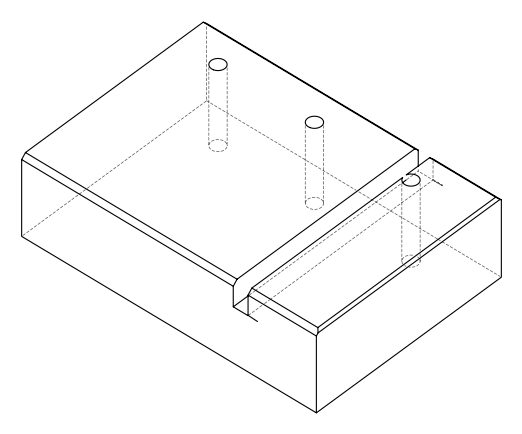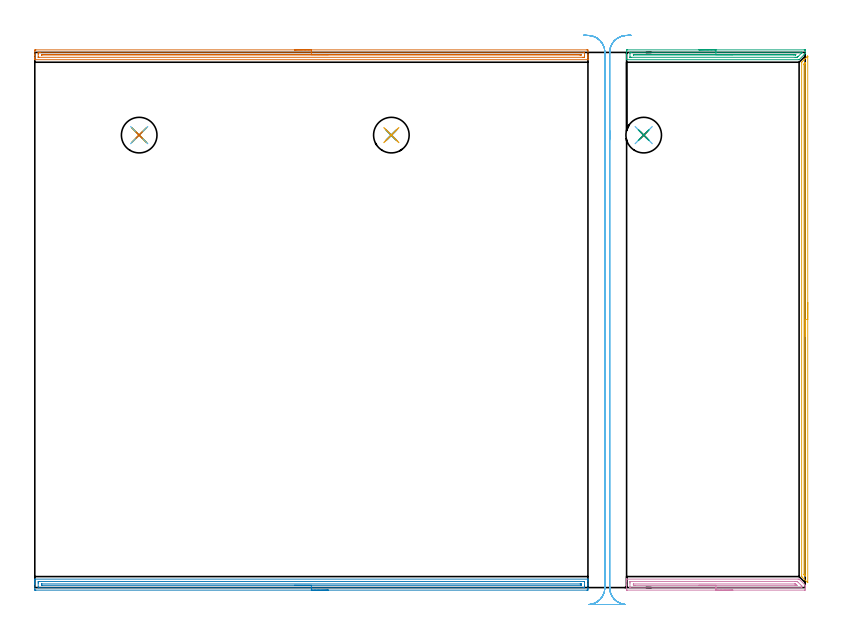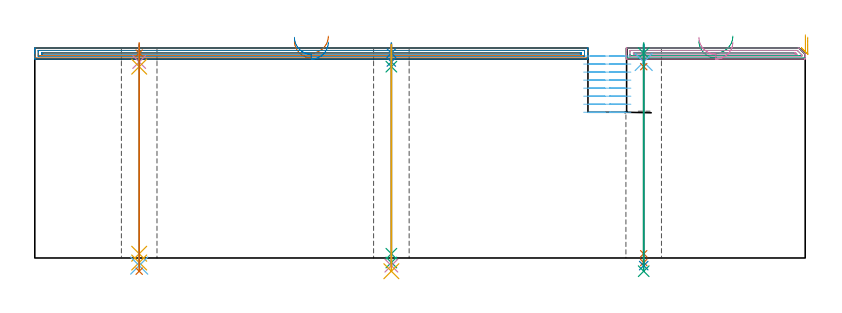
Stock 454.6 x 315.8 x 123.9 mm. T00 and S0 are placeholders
(PLAN: 21 operations, 14 tool changes, 43.1 min)
(1 AREA_MILL | FG_CHAMFER_SURFACE | UGT0205_001 | 7.98 min | 5558 mm3)
(2 AREA_MILL_1 | FG_CHAMFER_SURFACE_1 | UGT0205_001 | 8 min | 6987 mm3)
(3 AREA_MILL_2 | FG_CHAMFER_SURFACE_2 | UGT0205_001 | 2.65 min | 1837 mm3)
(4 AREA_MILL_3 | FG_CHAMFER_SURFACE_3 | UGT0205_001 | 2.67 min | 2316 mm3)
(5 AREA_MILL_4 | FG_CHAMFER_SURFACE_4 | UGT0205_001 | 5.07 min | 1979 mm3)
(6 MILL_RECTANGULAR_SLOT | SLOT_RECTANGULAR | UGT0201_094 | Follow Part, ap 5, ae 75% | 11.62 min | 272720 mm3)
(7 SPOT_DRILL | STEP1HOLE | NXT0321_9005460120000 | 0.05 min | 133 mm3)
(8 SPOT_DRILL_1 | STEP1HOLE_1 | NXT0321_9005460120000 | 0.05 min | 182 mm3)
(9 SPOT_DRILL_2 | STEP1HOLE_2 | NXT0321_9005460120000 | 0.05 min | 177 mm3)
(10 DRILL_BLIND_HOLE_INTO_CENTER | STEP1HOLE | NXT0301_026 | 0.04 min | 128 mm3)
(11 GUN_DRILL_THROUGH_HOLE | STEP1HOLE | UGT0307_001 | 0.56 min | 2241 mm3)
(12 SPADE_DRILL_TO_ENLARGE_THROUGH_HOLE | STEP1HOLE | UGT0306_004 | 0.52 min | 15125 mm3)
(13 DRILL_TO_ENLARGE_THROUGH_HOLE | STEP1HOLE | UGT0301_051 | 0.54 min | 25174 mm3)
(14 DRILL_BLIND_HOLE_INTO_CENTER_1 | STEP1HOLE_1 | NXT0301_026 | 0.04 min | 174 mm3)
(15 GUN_DRILL_THROUGH_HOLE_1 | STEP1HOLE_1 | UGT0307_001 | 0.56 min | 2210 mm3)
(16 SPADE_DRILL_TO_ENLARGE_THROUGH_HOLE_1 | STEP1HOLE_1 | UGT0306_004 | 0.52 min | 15111 mm3)
(17 DRILL_TO_ENLARGE_THROUGH_HOLE_1 | STEP1HOLE_1 | UGT0301_051 | 0.54 min | 25218 mm3)
(18 DRILL_BLIND_HOLE_INTO_CENTER_2 | STEP1HOLE_2 | NXT0301_026 | 0.04 min | 77 mm3)
(19 GUN_DRILL_THROUGH_HOLE_2 | STEP1HOLE_2 | UGT0307_001 | 0.56 min | 2250 mm3)
(20 SPADE_DRILL_TO_ENLARGE_THROUGH_HOLE_2 | STEP1HOLE_2 | UGT0306_004 | 0.52 min | 15124 mm3)
(21 DRILL_TO_ENLARGE_THROUGH_HOLE_2 | STEP1HOLE_2 | UGT0301_051 | 0.54 min | 25080 mm3)
(TOOL UGT0205_001 | Chamfer Mill 20 x 3 x 45 deg. | D20 FL50 Z2)
(TOOL UGT0201_094 | End mill 20 mm | D20 FL38 Z4)
(TOOL NXT0321_9005460120000 | NC Spot Drill, 142deg, 12mm, Carbide, Uncoated | D12 PA142 FL30 Z2)
(TOOL NXT0301_026 | Carbide Drill 5.5mm [860.1-0550-017A1-MM 2214] | D5.5 PA140 FL28 Z2)
(TOOL UGT0307_001 | Gun Drill 5 mm | D5 PA130 FL24 Z1)
(TOOL UGT0306_004 | Spade Drill 13.5mm | D13.5 PA132 FL10 Z2)
(TOOL UGT0301_051 | Twist Drill 21 mm | D21 PA118 FL145 Z2)
(OP 1 AREA_MILL)
G17 G21 G94 G90
T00 M6
G54
G17 G0 G90 X153.2 Y317.3 S1061 M3
G43 Z133.9 H0
Z128.1
G94 G1 X153.238 Z127.228 F250.
X153.352 Z126.364
X153.541 Z125.512
X153.803 Z124.68
X154.137 Z123.874
X154.54 Z123.1
X155.009 Z122.364
X155.54 Z121.672
X156.129 Z121.029
X156.772 Z120.44
X157.464 Z119.908
X158.2 Z119.44
X158.974 Z119.037
X159.78 Z118.703
X160.612 Z118.441
X161.464 Z118.252
X162.329 Z118.138
X163.2 Z118.1
X325.783
X326.079 Y317.298
X326.39 Y317.294 Z118.103
X326.4 Y317.01 Z118.386
Y314.4 Z120.994
Y313.863 Z121.534
Y313.53 Z121.866
Y312.993 Z122.403
Y312.66 Z122.734
Y311.995 Z123.404
Y311.722 Z123.678
X326.398 Y311.609 Z123.782
X326.39 Y311.503 Z123.888
X326.229 Y311.5 Z123.9
X0.171
X0.01 Y311.503 Z123.888
X0.003 Y311.559 Z123.832
X0.001 Y311.611 Z123.781
X0. Y311.722 Z123.677
Y311.995 Z123.405
Y312.66 Z122.734
Y313.863 Z121.534
Y314.4 Z120.994
Y316.741 Z118.655
X0.003 Y317.01 Z118.386
X0.01 Y317.294 Z118.103
X0.321 Y317.298 Z118.1
X0.618 Y317.3
X163.2
Y315.886 Z119.514
X323.996 Y315.885 Z119.515
X324.259 Y315.884 Z119.516
X324.352 Y315.88 Z119.52
X324.39 Y315.878 Z119.522
X324.392 Y315.857 Z119.543
X324.398 Y315.748 Z119.652
X324.4 Y314.007 Z121.393
X324.399 Y313.53 Z121.87
X324.397 Y313.14 Z122.26
X324.39 Y313.006 Z122.394
X324.382 Y312.921 Z122.479
X324.312 Y312.919 Z122.481
X323.996 Y312.916 Z122.484
X323.735 Y312.915 Z122.485
X323.103 Y312.914 Z122.486
X2.404 Y312.915 Z122.485
X2.141 Y312.916 Z122.484
X2.048 Y312.92 Z122.48
X2.01 Y312.922 Z122.478
X2.008 Y312.943 Z122.457
X2.002 Y313.052 Z122.348
X2. Y314.793 Z120.607
X2.001 Y315.27 Z120.13
X2.003 Y315.66 Z119.74
X2.01 Y315.794 Z119.606
X2.018 Y315.879 Z119.521
X2.088 Y315.881 Z119.519
X2.404 Y315.884 Z119.516
X2.666 Y315.885 Z119.515
X3.297 Y315.886 Z119.514
X163.2
Y314.472 Z120.928
X322.136 Y314.471 Z120.929
X322.209 Y314.469 Z120.931
X322.282 Y314.465 Z120.935
X322.39 Y314.456 Z120.944
X322.394 Y314.4 Z121.
X322.393 Y314.354 Z121.046
X322.391 Y314.337 Z121.063
X322.355 Y314.334 Z121.066
X322.282 Y314.33 Z121.07
X322.209 Y314.329 Z121.071
X321.39 Y314.328 Z121.072
X4.264 Y314.329 Z121.071
X4.191 Y314.33 Z121.07
X4.118 Y314.335 Z121.065
X4.01 Y314.344 Z121.056
X4.006 Y314.4 Z121.
X4.007 Y314.446 Z120.954
X4.01 Y314.463 Z120.937
X4.045 Y314.466 Z120.934
X4.118 Y314.47 Z120.93
X4.191 Y314.471 Z120.929
X5.011 Y314.472 Z120.928
X163.2
X164.072 Z120.966
X164.937 Z121.08
X165.788 Z121.269
X166.62 Z121.532
X167.426 Z121.865
X168.2 Z122.268
X168.936 Z122.737
X169.628 Z123.268
X170.271 Z123.857
X170.861 Z124.501
X171.392 Z125.193
X171.86 Z125.928
X172.263 Z126.702
X172.597 Z127.508
X172.859 Z128.34
X173.048 Z129.192
X173.162 Z130.057
X173.2 Z130.928
G0 Z133.9
M5
M2
(OP 2 AREA_MILL_1)
G17 G21 G94 G90
T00 M6
G54
G17 G0 G90 X173.2 Y-1.5 S1061 M3
G43 Z133.9 H0
Z127.4
G94 G1 X173.162 Z126.528 F250.
X173.048 Z125.664
X172.859 Z124.812
X172.597 Z123.98
X172.263 Z123.174
X171.86 Z122.4
X171.391 Z121.664
X170.86 Z120.972
X170.271 Z120.329
X169.628 Z119.74
X168.936 Z119.209
X168.2 Z118.74
X167.426 Z118.337
X166.62 Z118.003
X165.788 Z117.741
X164.936 Z117.552
X164.072 Z117.438
X163.2 Z117.4
X0.617
X0.044 Y-1.494 Z117.404
X0.007 Y-1.491 Z117.406
X0. Y-0.922 Z117.975
Y1.75 Z120.644
Y2.3 Z121.197
Y2.641 Z121.537
Y3.191 Z122.087
Y3.531 Z122.426
Y4.212 Z123.111
Y4.558 Z123.457
X0.007 Y4.951 Z123.843
X0.01 Y4.997 Z123.888
X0.171 Y5. Z123.9
X326.229
X326.39 Y4.997 Z123.888
X326.393 Y4.951 Z123.843
X326.4 Y4.558 Z123.457
Y4.212 Z123.112
Y3.531 Z122.426
Y2.3 Z121.197
Y1.753 Z120.647
Y1.134 Z120.03
Y-0.647 Z118.25
X326.398 Y-0.922 Z117.975
X326.392 Y-1.491 Z117.406
X326.356 Y-1.494 Z117.403
X325.782 Y-1.5 Z117.4
X163.2
Y-0.086 Z118.814
X2.349 Y-0.085 Z118.815
X2.239 Y-0.084 Z118.816
X2.028 Y-0.079 Z118.821
X2.01 Y-0.031 Z118.869
X2.002 Y0.37 Z119.27
X2. Y2.641 Z121.541
X2.001 Y3.043 Z121.943
X2.007 Y3.531 Z122.431
X2.01 Y3.575 Z122.475
X2.185 Y3.582 Z122.482
X2.294 Y3.585 Z122.485
X2.349 Y3.586 Z122.486
X324.051 Y3.585 Z122.485
X324.16 Y3.584 Z122.484
X324.372 Y3.579 Z122.479
X324.39 Y3.531 Z122.431
X324.398 Y3.13 Z122.03
X324.4 Y0.859 Z119.759
X324.399 Y0.457 Z119.357
X324.393 Y-0.031 Z118.869
X324.39 Y-0.075 Z118.825
X324.215 Y-0.082 Z118.818
X324.106 Y-0.085 Z118.815
X324.051 Y-0.086 Z118.814
X163.2
Y1.328 Z120.228
X4.613 Y1.329 Z120.229
X4.191 Y1.333 Z120.233
X4.051 Y1.335 Z120.235
X4.01 Y1.338 Z120.238
X4.006 Y1.433 Z120.333
X4.002 Y1.56 Z120.46
X4.001 Y1.75 Z120.65
X4.002 Y1.938 Z120.838
X4.01 Y2.129 Z121.029
X4.015 Y2.165 Z121.065
X4.033 Y2.167 Z121.067
X4.085 Y2.169 Z121.069
X4.191 Y2.171 Z121.071
X321.787
X322.209 Y2.167 Z121.067
X322.349 Y2.164 Z121.064
X322.39 Y2.162 Z121.062
X322.394 Y2.067 Z120.967
X322.397 Y1.94 Z120.84
X322.399 Y1.75 Z120.65
X322.398 Y1.562 Z120.462
X322.39 Y1.37 Z120.27
X322.385 Y1.335 Z120.235
X322.367 Y1.333 Z120.233
X322.315 Y1.331 Z120.231
X322.209 Y1.329 Z120.229
X163.2 Y1.328 Z120.228
X162.328 Z120.267
X161.463 Z120.38
X160.612 Z120.569
X159.78 Z120.832
X158.974 Z121.165
X158.2 Z121.568
X157.464 Z122.037
X156.772 Z122.568
X156.129 Z123.157
X155.54 Z123.801
X155.008 Z124.493
X154.54 Z125.228
X154.137 Z126.002
X153.803 Z126.808
X153.541 Z127.64
X153.352 Z128.492
X153.238 Z129.357
X153.2 Z130.228
G0 Z133.9
M5
M2
(OP 3 AREA_MILL_2)
G17 G21 G94 G90
T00 M6
G54
G17 G0 G90 X391.9 Y317.3 S1061 M3
G43 Z133.9 H0
Z128.1
G94 G1 X391.938 Z127.228 F250.
X392.052 Z126.364
X392.241 Z125.512
X392.503 Z124.68
X392.837 Z123.874
X393.24 Z123.1
X393.708 Z122.364
X394.24 Z121.672
X394.829 Z121.029
X395.472 Z120.44
X396.164 Z119.909
X396.9 Z119.44
X397.674 Z119.037
X398.48 Z118.703
X399.312 Z118.441
X400.164 Z118.252
X401.028 Z118.138
X401.9 Z118.1
X454.017
X454.314 Y317.298 Z118.102
X454.462 Y317.296 Z118.104
X454.597 Y317.291 Z118.105
X454.599 Y317.278 Z118.119
X454.6 Y315.254 Z120.146
X454.59 Y315.09 Z120.309
X453.901 Y314.4 Z120.997
X451.191 Y311.69 Z123.709
X451.037 Y311.539 Z123.857
X450.995 Y311.504 Z123.889
X450.899 Y311.5 Z123.9
X349.338
X349.21 Y311.502 Z123.888
X349.204 Y311.587 Z123.805
X349.2 Y311.68 Z123.719
Y312.329 Z123.07
Y312.991 Z122.408
Y313.53 Z121.866
Y313.799 Z121.597
Y314.4 Z120.997
Y314.669 Z120.728
Y315.27 Z120.124
Y316.709 Z118.686
X349.205 Y317.01 Z118.386
X349.21 Y317.293 Z118.103
X349.489 Y317.297 Z118.101
X349.783 Y317.3 Z118.1
X401.9
Y315.886 Z119.514
X451.604
X452.235 Y315.885 Z119.515
X452.499 Y315.882 Z119.518
X452.568 Y315.879 Z119.521
X452.591 Y315.874 Z119.526
X452.593 Y315.861 Z119.539
X452.597 Y315.786 Z119.614
X452.59 Y315.609 Z119.791
X452.582 Y315.543 Z119.857
X452.278 Y315.228 Z120.172
X450.453 Y313.403 Z121.997
X450.074 Y313.031 Z122.369
X449.997 Y312.959 Z122.441
X449.952 Y312.921 Z122.479
X449.877 Y312.92 Z122.48
X449.562 Y312.916 Z122.484
X449.301 Y312.915 Z122.485
X448.671 Y312.914 Z122.486
X352.196
X351.565 Y312.915 Z122.485
X351.301 Y312.918 Z122.482
X351.232 Y312.921 Z122.479
X351.209 Y312.926 Z122.474
X351.207 Y312.938 Z122.462
X351.202 Y313.015 Z122.385
X351.2 Y315.27 Z120.13
X351.201 Y315.626 Z119.774
X351.205 Y315.745 Z119.655
X351.21 Y315.84 Z119.56
X351.219 Y315.879 Z119.521
X351.251 Y315.88 Z119.52
X351.565 Y315.884 Z119.516
X351.826 Y315.885 Z119.515
X401.9 Y315.886 Z119.514
Y314.471 Z120.929
X448.745
X448.891 Y314.47 Z120.93
X448.988 Y314.467 Z120.933
X449.052 Y314.464 Z120.936
X449.046 Y314.456 Z120.944
X448.993 Y314.4 Z121.
X448.931 Y314.342 Z121.058
X448.817 Y314.334 Z121.066
X448.743 Y314.33 Z121.07
X448.671 Y314.329 Z121.071
X447.854 Y314.328 Z121.072
X353.347 Y314.329 Z121.071
X353.274 Y314.332 Z121.068
X353.227 Y314.335 Z121.065
X353.209 Y314.34 Z121.06
X353.207 Y314.353 Z121.047
Y314.4 Z121.
X353.21 Y314.465 Z120.935
X353.277 Y314.468 Z120.932
X353.347 Y314.47 Z120.93
X354.165 Y314.471 Z120.929
X401.9
X402.772 Z120.967
X403.637 Z121.08
X404.488 Z121.269
X405.32 Z121.532
X406.126 Z121.865
X406.9 Z122.268
X407.636 Z122.737
X408.328 Z123.268
X408.971 Z123.857
X409.56 Z124.501
X410.092 Z125.193
X410.56 Z125.929
X410.963 Z126.702
X411.297 Z127.508
X411.559 Z128.34
X411.748 Z129.192
X411.862 Z130.057
X411.9 Z130.929
G0 Z133.9
M5
M2
(OP 4 AREA_MILL_3)
G17 G21 G94 G90
T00 M6
G54
G17 G0 G90 X411.9 Y-1.5 S1061 M3
G43 Z133.9 H0
Z127.4
G94 G1 X411.862 Z126.528 F250.
X411.748 Z125.664
X411.559 Z124.812
X411.297 Z123.98
X410.963 Z123.174
X410.56 Z122.4
X410.091 Z121.664
X409.56 Z120.972
X408.971 Z120.329
X408.328 Z119.74
X407.636 Z119.208
X406.9 Z118.74
X406.126 Z118.337
X405.32 Z118.003
X404.488 Z117.741
X403.636 Z117.552
X402.772 Z117.438
X401.9 Z117.4
X349.783
X349.211 Y-1.494 Z117.402
X349.207 Y-1.492 Z117.405
X349.2 Y-0.922 Z117.974
Y0.859 Z119.754
Y1.474 Z120.372
Y1.749 Z120.646
Y3.531 Z122.426
Y4.083 Z122.982
Y4.641 Z123.54
Y4.966 Z123.857
X349.21 Y4.999 Z123.89
X349.251 Z123.893
X349.306 Y5. Z123.897
X349.338 Y4.999 Z123.899
X450.453 Y5. Z123.9
X450.995 Y4.996 Z123.889
X451.124 Y4.876 Z123.775
X451.133 Y4.867 Z123.767
X454.44 Y1.56 Z120.459
X454.59 Y1.398 Z120.297
X454.6 Y1.32 Z120.22
Y0.797 Z119.697
Y-0.031 Z118.864
X454.598 Y-1.491 Z117.406
X454.462 Y-1.496 Z117.404
X454.173 Y-1.5 Z117.4
X401.9
Y-0.086 Z118.814
X351.51 Y-0.085 Z118.815
X351.401 Y-0.082 Z118.818
X351.21 Y-0.076 Z118.824
X351.208 Y-0.031 Z118.869
X351.202 Y0.332 Z119.232
X351.2 Y2.64 Z121.54
X351.201 Y3.004 Z121.904
X351.208 Y3.531 Z122.431
X351.21 Y3.57 Z122.47
X351.352 Y3.578 Z122.478
X351.459 Y3.583 Z122.483
X351.512 Y3.584 Z122.484
X351.565
X448.671 Y3.586 Z122.486
X449.511 Y3.582 Z122.482
X449.562 Y3.579 Z122.479
X450.007 Y3.531 Z122.431
X450.453 Y3.094 Z121.994
X451.8 Y1.75 Z120.65
X452.235 Y1.315 Z120.215
X452.459 Y1.086 Z119.986
X452.568 Y0.97 Z119.87
X452.59 Y0.942 Z119.842
X452.594 Y0.911 Z119.811
X452.597 Y0.859 Z119.759
X452.599 Y0.496 Z119.396
X452.592 Y-0.031 Z118.869
X452.59 Y-0.07 Z118.83
X452.453 Y-0.079 Z118.821
X452.344 Y-0.084 Z118.816
X452.289 Y-0.085 Z118.815
X401.9 Y-0.086 Z118.814
Y1.328 Z120.228
X354.238 Y1.329 Z120.229
X353.767 Y1.33 Z120.23
X353.347 Y1.333 Z120.233
X353.216 Y1.335 Z120.235
X353.206 Y1.603 Z120.503
X353.202 Y1.75 Z120.65
X353.201 Y1.896 Z120.796
X353.203 Y2.044 Z120.944
X353.209 Y2.141 Z121.041
X353.212 Y2.165 Z121.065
X353.217 Y2.166 Z121.066
X353.242 Y2.168 Z121.068
X353.347 Y2.17 Z121.07
X448.25 Y2.171 Z121.071
X448.671 Y2.169 Z121.069
X448.812 Y2.167 Z121.067
X448.919 Y2.165 Z121.065
X449.003 Y2.086 Z120.986
X449.347 Y1.75 Z120.65
X449.562 Y1.536 Z120.436
X449.702 Y1.387 Z120.287
X449.746 Y1.334 Z120.234
X449.724 Y1.333 Z120.233
X449.562 Y1.331 Z120.231
X449.092 Y1.329 Z120.229
X448.671 Y1.328 Z120.228
X401.9
X401.028 Z120.267
X400.163 Z120.38
X399.312 Z120.569
X398.48 Z120.832
X397.674 Z121.165
X396.9 Z121.568
X396.164 Z122.037
X395.472 Z122.568
X394.829 Z123.157
X394.24 Z123.801
X393.708 Z124.493
X393.24 Z125.228
X392.837 Z126.002
X392.503 Z126.808
X392.241 Z127.64
X392.052 Z128.492
X391.938 Z129.357
X391.9 Z130.228
G0 Z133.9
M5
M2
(OP 5 AREA_MILL_4)
G17 G21 G94 G90
T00 M6
G54
G17 G0 G90 X456.1 Y168.25 S1061 M3
G43 Z133.9 H0
Z130.3
G94 G1 Y168.212 Z129.428 F250.
Y168.098 Z128.563
Y167.909 Z127.712
Y167.647 Z126.88
Y167.313 Z126.074
Y166.91 Z125.3
Y166.442 Z124.564
Y165.91 Z123.872
Y165.321 Z123.229
Y164.678 Z122.64
Y163.986 Z122.108
Y163.25 Z121.64
Y162.476 Z121.237
Y161.67 Z120.903
Y160.838 Z120.641
Y159.986 Z120.452
Y159.122 Z120.338
Y158.25 Z120.3
Y3.068
X456.097 Y2.915 Z120.302
X456.066 Y2.941 Z120.333
X455.916 Y3.084 Z120.483
X455.868 Y3.132 Z120.531
X452.714 Y6.286 Z123.686
X452.513 Y6.491 Z123.88
X452.504 Y6.504 Z123.889
X452.5 Y6.662 Z123.9
Y309.838
X452.504 Y309.996 Z123.889
X452.513 Y310.009 Z123.88
X452.714 Y310.214 Z123.686
X453.082 Y310.583 Z123.315
X453.679 Y311.18 Z122.72
X453.858 Y311.36 Z122.539
X453.976 Y311.478 Z122.421
X454.574 Y312.074 Z121.826
X454.742 Y312.243 Z121.655
X455.468 Y312.968 Z120.931
X455.625 Y313.126 Z120.772
X456.064 Y313.565 Z120.335
X456.092 Y313.593 Z120.306
X456.095 Y313.584 Z120.304
X456.099 Y313.565 Z120.301
X456.1 Y313.553 Z120.3
Y158.25
X454.686 Z121.714
X454.685 Y7.166 Z121.715
Y7.109
X454.679 Y6.789 Z121.721
X454.576 Y6.885 Z121.824
X454.345 Y7.109 Z122.055
X453.973 Y7.489 Z122.427
X453.921 Y7.549 Z122.479
X453.919 Y7.57 Z122.481
X453.916 Y7.62 Z122.484
X453.915 Y7.723 Z122.485
X453.914 Y7.927 Z122.486
X453.915 Y308.497 Z122.485
X453.921 Y308.886 Z122.479
X453.93 Y308.968 Z122.47
X453.964 Y309.007 Z122.436
X454.019 Y309.066 Z122.381
X454.098 Y309.148 Z122.302
X454.341 Y309.391 Z122.059
X454.542 Y309.593 Z121.858
X454.643 Y309.693 Z121.757
X454.659 Y309.707 Z121.741
X454.676 Y309.718 Z121.724
X454.679 Y309.719 Z121.721
X454.68 Y309.698 Z121.72
X454.685 Y309.448 Z121.715
X454.686 Y309.391 Z121.714
Y158.25
Y157.378 Z121.752
Y156.514 Z121.866
Y155.662 Z122.055
Y154.83 Z122.317
Y154.024 Z122.651
Y153.25 Z123.054
Y152.514 Z123.523
Y151.822 Z124.054
Y151.179 Z124.643
Y150.59 Z125.286
Y150.058 Z125.978
Y149.59 Z126.714
Y149.187 Z127.488
Y148.853 Z128.294
Y148.591 Z129.126
Y148.402 Z129.978
Y148.288 Z130.843
Y148.25 Z131.714
G0 Z133.9
M5
M2
(OP 6 MILL_RECTANGULAR_SLOT)
G17 G21 G94 G90
T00 M6
G54
G17 G0 G90 X324.645 Y326.092 S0 M3
G43 Z133.9 H0
Z119.162
G94 G1 X327.622 Y325.725 F250.
G2 X336.4 Y315.8 R10. F500.
G1 Y0.
G2 X327.983 Y-9.874 R10.
G1 X327.979 Y-9.904
G3 X329.364 Y-10. R10.
G1 X346.211
G3 X347.61 Y-9.902 R10.
G1 X347.605 Y-9.872
G2 X339.2 Y0. R10.
G1 Y264.129
G2 X339.621 Y267. R10.
X339.2 Y269.871 R10.
G1 Y315.8
G2 X347.964 Y325.723 R10.
G1 X350.941 Y326.094 F250.
G0 X323.85 Y325.924 Z114.425
G1 X326.847 Y325.79
G2 X336.4 Y315.8 R10. F500.
G1 Y0.
G2 X327.174 Y-9.97 R10.
G1 Y-10.
X348.426
Y-9.97
G2 X339.2 Y0. R10.
G1 Y264.129
G2 X339.621 Y267. R10.
X339.2 Y269.871 R10.
G1 Y315.8
G2 X348.753 Y325.79 R10.
G1 X351.75 Y325.924 F250.
G0 X323.85 Z109.687
G1 X326.847 Y325.79
G2 X336.4 Y315.8 R10. F500.
G1 Y0.
G2 X327.174 Y-9.97 R10.
G1 Y-10.
X348.426
Y-9.97
G2 X339.2 Y0. R10.
G1 Y264.129
G2 X339.621 Y267. R10.
X339.2 Y269.871 R10.
G1 Y315.8
G2 X348.753 Y325.79 R10.
G1 X351.75 Y325.924 F250.
G0 X323.85 Z104.95
G1 X326.847 Y325.79
G2 X336.4 Y315.8 R10. F500.
G1 Y0.
G2 X327.174 Y-9.97 R10.
G1 Y-10.
X348.426
Y-9.97
G2 X339.2 Y0. R10.
G1 Y264.129
G2 X339.621 Y267. R10.
X339.2 Y269.871 R10.
G1 Y315.8
G2 X348.753 Y325.79 R10.
G1 X351.75 Y325.924 F250.
G0 X323.85 Z100.212
G1 X326.847 Y325.79
G2 X336.4 Y315.8 R10. F500.
G1 Y0.
G2 X327.174 Y-9.97 R10.
G1 Y-10.
X348.426
Y-9.97
G2 X339.2 Y0. R10.
G1 Y264.129
G2 X339.621 Y267. R10.
X339.2 Y269.871 R10.
G1 Y315.8
G2 X348.753 Y325.79 R10.
G1 X351.75 Y325.924 F250.
G0 X323.85 Z95.475
G1 X326.847 Y325.79
G2 X336.4 Y315.8 R10. F500.
G1 Y0.
G2 X327.174 Y-9.97 R10.
G1 Y-10.
X348.426
Y-9.97
G2 X339.2 Y0. R10.
G1 Y264.129
G2 X339.621 Y267. R10.
X339.2 Y269.871 R10.
G1 Y315.8
G2 X348.753 Y325.79 R10.
G1 X351.75 Y325.924 F250.
G0 X323.85 Z90.737
G1 X326.847 Y325.79
G2 X336.4 Y315.8 R10. F500.
G1 Y0.
G2 X327.174 Y-9.97 R10.
G1 Y-10.
X348.426
Y-9.97
G2 X339.2 Y0. R10.
G1 Y264.129
G2 X339.621 Y267. R10.
X339.2 Y269.871 R10.
G1 Y315.8
G2 X348.753 Y325.79 R10.
G1 X351.75 Y325.924 F250.
G0 X323.85 Z86.
G1 X326.847 Y325.79
G2 X336.4 Y315.8 R10. F500.
G1 Y0.
G2 X327.174 Y-9.97 R10.
G1 Y-10.
X348.426
Y-9.97
G2 X339.2 Y0. R10.
G1 Y264.129
G2 X339.621 Y267. R10.
X339.2 Y269.871 R10.
G1 Y315.8
G2 X348.753 Y325.79 R10.
G1 X351.75 Y325.924 F250.
G0 Z133.9
M5
M2
(OP 7 SPOT_DRILL)
G17 G21 G94 G90
T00 M6
G54
G17 G0 G90 X61.6 Y267. S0 M3
G43 Z133.9 H0
G94 G81 G98 Z120.9 F250. R126.9
G80
M5
M2
(OP 8 SPOT_DRILL_1)
G17 G21 G94 G90
T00 M6
G54
G17 G0 G90 X210.4 Y267. S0 M3
G43 Z133.9 H0
G94 G81 G98 Z120.9 F250. R126.9
G80
M5
M2
(OP 9 SPOT_DRILL_2)
G17 G21 G94 G90
T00 M6
G54
G17 G0 G90 X359.3 Y267. S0 M3
G43 Z133.9 H0
G94 G81 G98 Z120.9 F250. R126.9
G80
M5
M2
(OP 10 DRILL_BLIND_HOLE_INTO_CENTER)
G17 G21 G94 G90
T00 M6
G54
G17 G0 G90 X61.6 Y267. S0 M3
G43 Z133.9 H1
G94 G81 G98 Z115.65 F250. R125.9
G80
M5
M2
(OP 11 GUN_DRILL_THROUGH_HOLE)
G17 G21 G94 G90
T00 M6
G54
G17 G0 G90 X61.6 Y267. M8
G43 Z133.9 H0
Z121.6
S716 M3
G94 G1 Z112.894 F125. M26
G4 X.084
Z2.5 F250.
G4 X.084
Z-2.666 F125.
G4 X.084
M5
M9
G0 Z121.6
Z133.9
M2
(OP 12 SPADE_DRILL_TO_ENLARGE_THROUGH_HOLE)
G17 G21 G94 G90
T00 M6
G54
G17 G0 G90 X61.6 Y267. S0 M3
G43 Z133.9 H0
G94 G73 G98 Z-4.505 F250. Q12.841 R125.9
G80
M5
M2
(OP 13 DRILL_TO_ENLARGE_THROUGH_HOLE)
G17 G21 G94 G90
T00 M6
G54
G17 G0 G90 X61.6 Y267. S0 M3
G43 Z133.9 H0
G94 G73 G98 Z-7.809 F250. Q18.816 R125.9
G80
M5
M2
(OP 14 DRILL_BLIND_HOLE_INTO_CENTER_1)
G17 G21 G94 G90
T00 M6
G54
G17 G0 G90 X210.4 Y267. S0 M3
G43 Z133.9 H1
G94 G81 G98 Z115.65 F250. R125.9
G80
M5
M2
(OP 15 GUN_DRILL_THROUGH_HOLE_1)
G17 G21 G94 G90
T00 M6
G54
G17 G0 G90 X210.4 Y267. M8
G43 Z133.9 H0
Z121.6
S716 M3
G94 G1 Z112.894 F125. M26
G4 X.084
Z2.5 F250.
G4 X.084
Z-2.666 F125.
G4 X.084
M5
M9
G0 Z121.6
Z133.9
M2
(OP 16 SPADE_DRILL_TO_ENLARGE_THROUGH_HOLE_1)
G17 G21 G94 G90
T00 M6
G54
G17 G0 G90 X210.4 Y267. S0 M3
G43 Z133.9 H0
G94 G73 G98 Z-4.505 F250. Q12.841 R125.9
G80
M5
M2
(OP 17 DRILL_TO_ENLARGE_THROUGH_HOLE_1)
G17 G21 G94 G90
T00 M6
G54
G17 G0 G90 X210.4 Y267. S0 M3
G43 Z133.9 H0
G94 G73 G98 Z-7.809 F250. Q18.816 R125.9
G80
M5
M2
(OP 18 DRILL_BLIND_HOLE_INTO_CENTER_2)
G17 G21 G94 G90
T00 M6
G54
G17 G0 G90 X359.3 Y267. S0 M3
G43 Z133.9 H1
G94 G81 G98 Z115.65 F250. R125.9
G80
M5
M2
(OP 19 GUN_DRILL_THROUGH_HOLE_2)
G17 G21 G94 G90
T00 M6
G54
G17 G0 G90 X359.3 Y267. M8
G43 Z133.9 H0
Z121.6
S716 M3
G94 G1 Z112.894 F125. M26
G4 X.084
Z2.5 F250.
G4 X.084
Z-2.666 F125.
G4 X.084
M5
M9
G0 Z121.6
Z133.9
M2
(OP 20 SPADE_DRILL_TO_ENLARGE_THROUGH_HOLE_2)
G17 G21 G94 G90
T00 M6
G54
G17 G0 G90 X359.3 Y267. S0 M3
G43 Z133.9 H0
G94 G73 G98 Z-4.505 F250. Q12.841 R125.9
G80
M5
M2
(OP 21 DRILL_TO_ENLARGE_THROUGH_HOLE_2)
G17 G21 G94 G90
T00 M6
G54
G17 G0 G90 X359.3 Y267. S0 M3
G43 Z133.9 H0
G94 G73 G98 Z-7.809 F250. Q18.816 R125.9
G80
M5
M2
